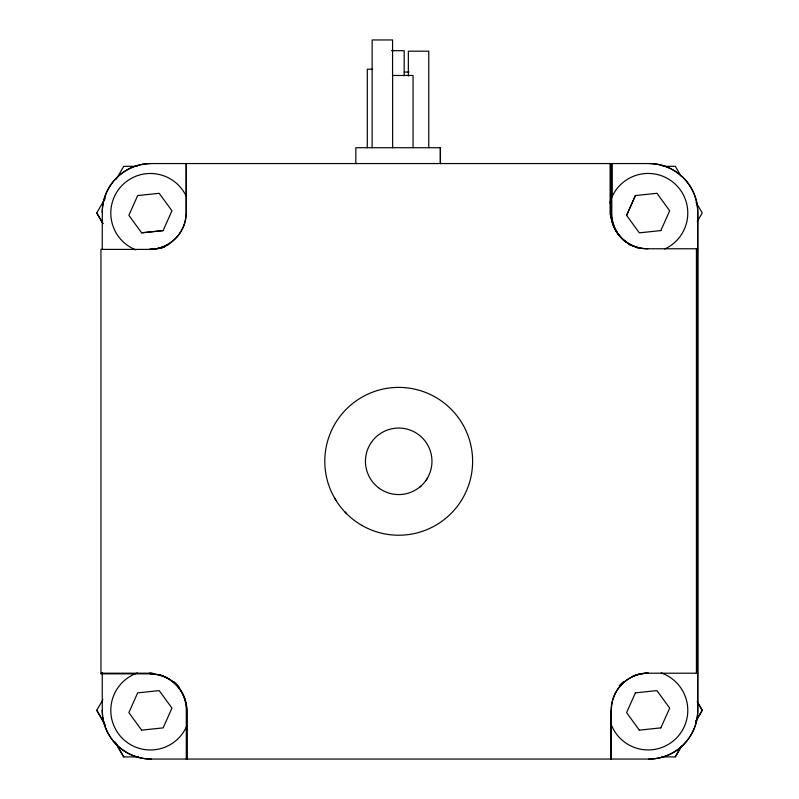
<?xml version="1.0" encoding="UTF-8"?>
<svg xmlns="http://www.w3.org/2000/svg" width="799" height="799" viewBox="0 0 799 799"><rect width="100%" height="100%" fill="white"/><g stroke="black" fill="none" stroke-linecap="round" stroke-linejoin="round"><path stroke-width="1.2" d="M163.116 230.591L171.955 210.796L159.191 193.308L137.668 195.565L128.869 215.34L141.623 232.829L163.116 230.591L141.623 232.829M660.873 230.571L639.31 232.849L626.586 215.34L635.385 195.565L656.958 193.288L669.682 210.796L660.833 230.591M626.626 215.321L635.425 195.545M635.425 692.843L626.586 712.638L639.35 730.126M660.833 727.889L669.682 708.094L656.918 690.606L635.385 692.863M102.871 223.57L96.749 212.973L105.318 198.142M116.334 179.066L123.755 166.302L137.218 166.302M105.318 725.112L96.749 710.271L102.951 699.634M697.267 221.453L702.251 212.933L696.049 202.377M675.325 756.873L681.367 746.306L675.325 756.873L661.782 756.913M695.44 721.936L702.251 710.241L697.357 701.762M695.52 721.896L702.251 710.241M96.749 212.973L102.951 223.54M96.749 710.271L104.18 722.955M115.106 742.071L123.675 756.913L138.357 756.913M141.583 730.146L163.156 727.869L171.955 708.094L159.191 690.606L137.668 692.863L128.869 712.638L141.623 730.126M639.31 730.146L660.873 727.869M391.5 50.697L404.184 50.697L404.184 75.575M372.554 69.193L367.3 69.193L367.3 147.725M404.214 72.04L409.158 72.04M663.01 166.342L675.325 166.302L680.828 175.84M696.578 249.398L697.627 249.398M101.093 673.207L150.392 673.207A36.954 36.954 0 0 1 152.809 673.287M697.787 673.207L647.06 673.207A36.954 36.954 0 0 0 637.492 674.466M697.267 701.792L702.171 710.271M115.805 743.09L123.755 756.873M696.578 673.207L696.578 248.769L647.57 248.769A36.954 36.954 0 0 1 610.616 211.815L610.616 163.555M696.448 248.769L696.448 673.207M611.874 163.555L611.874 195.745M611.794 163.555L611.794 213.073A36.954 36.954 0 0 0 625.297 241.648M611.375 759.05L611.375 710.161A36.954 36.954 0 0 1 648.329 673.207M611.245 710.161L611.245 759.05M611.155 163.555L611.155 212.444A36.954 36.954 0 0 0 627.585 243.166M611.155 759.05L611.155 710.161A36.954 36.954 0 0 1 648.109 673.207M610.736 163.555L610.736 211.815A36.954 36.954 0 0 0 647.689 248.769M610.106 163.555L610.106 212.444A36.954 36.954 0 0 0 610.186 214.861M440.439 163.555L440.439 147.725L355.835 147.725L355.835 163.555M440.309 147.725L440.309 163.555M428.763 147.725L428.763 51.186L408.349 51.186L408.349 75.945M413.063 147.725L413.063 75.476L392.649 75.476L392.649 147.725M392.569 75.875L392.569 39.95L372.144 39.95L372.144 147.725M186.926 759.05L186.926 710.8A36.954 36.954 0 0 0 186.746 707.175M186.796 759.05L186.796 710.8A36.954 36.954 0 0 0 149.842 673.847M186.297 163.555L186.297 212.444A36.954 36.954 0 0 1 185.977 217.268M186.297 759.05L186.297 710.161A36.954 36.954 0 0 0 165.683 677.023M186.167 163.555L186.167 212.444A36.954 36.954 0 0 1 149.213 249.398M119.86 174.921A48.889 48.889 0 0 0 102.302 212.444L102.222 249.398M102.222 672.578L102.302 710.161A48.889 48.889 0 0 0 102.612 715.634M135.82 249.887A39.59 39.59 0 0 1 121.338 186.177A39.59 39.59 0 0 1 185.977 195.725M609.907 202.926A39.59 39.59 0 0 1 673.647 182.711A39.59 39.59 0 0 1 664.798 248.978M186.676 726.221A39.59 39.59 0 0 1 121.338 737.277A39.59 39.59 0 0 1 137.368 672.988M661.212 672.948A39.59 39.59 0 0 1 676.094 738.436A39.59 39.59 0 0 1 610.706 723.095M619.275 685.802A36.954 36.954 0 0 1 623.62 681.597M632.918 676.024A36.954 36.954 0 0 1 636.334 674.805M185.797 218.467A36.954 36.954 0 0 1 181.343 230.921M180.724 231.96A36.954 36.954 0 0 1 149.343 249.398M149.343 673.207A36.954 36.954 0 0 1 151.76 673.287M160.07 674.805A36.954 36.954 0 0 1 163.485 676.024M173.832 681.597A36.954 36.954 0 0 1 178.956 686.721M168.869 244.444A36.954 36.954 0 0 1 156.414 248.908M155.216 249.078A36.954 36.954 0 0 1 150.392 249.398M638.551 248.139A36.954 36.954 0 0 1 635.095 247.031M633.967 246.581A36.954 36.954 0 0 1 629.632 244.444M120.709 174.222A48.889 48.889 0 0 1 151.181 163.555M151.181 759.05A48.889 48.889 0 0 1 102.741 716.723M102.222 212.444A48.889 48.889 0 0 1 151.101 163.555L648.908 163.555A48.889 48.889 0 0 1 697.787 212.444L697.787 710.161A48.889 48.889 0 0 1 648.908 759.05L151.101 759.05A48.889 48.889 0 0 1 102.222 710.161M648.828 759.05A48.889 48.889 0 0 0 697.707 710.161L697.707 212.444A48.889 48.889 0 0 0 648.828 163.555M630.271 245.083A36.954 36.954 0 0 1 628.214 243.805M164.674 247.031A36.954 36.954 0 0 1 161.218 248.139M155.286 249.218A36.954 36.954 0 0 1 151.66 249.398L100.964 249.398L100.964 673.847L149.972 673.847A36.954 36.954 0 0 1 185.668 701.232M427.075 478.871A33.258 33.258 0 0 1 425.867 480.678M421.572 485.582A33.258 33.258 0 0 1 419.934 487.01M185.967 702.401A36.954 36.954 0 0 1 186.616 705.976M346.576 513.567A73.907 73.907 0 0 1 344.888 511.829M336.069 500.334A73.907 73.907 0 0 1 334.831 498.256M378.456 487.69A33.258 33.258 0 0 0 431.68 465.647A33.258 33.258 0 0 0 385.977 430.581A33.258 33.258 0 0 0 378.456 487.69M361.747 525.313A73.907 73.907 0 0 0 472.618 461.303A73.907 73.907 0 0 0 361.747 397.303A73.907 73.907 0 0 0 361.747 525.313"/></g></svg>
